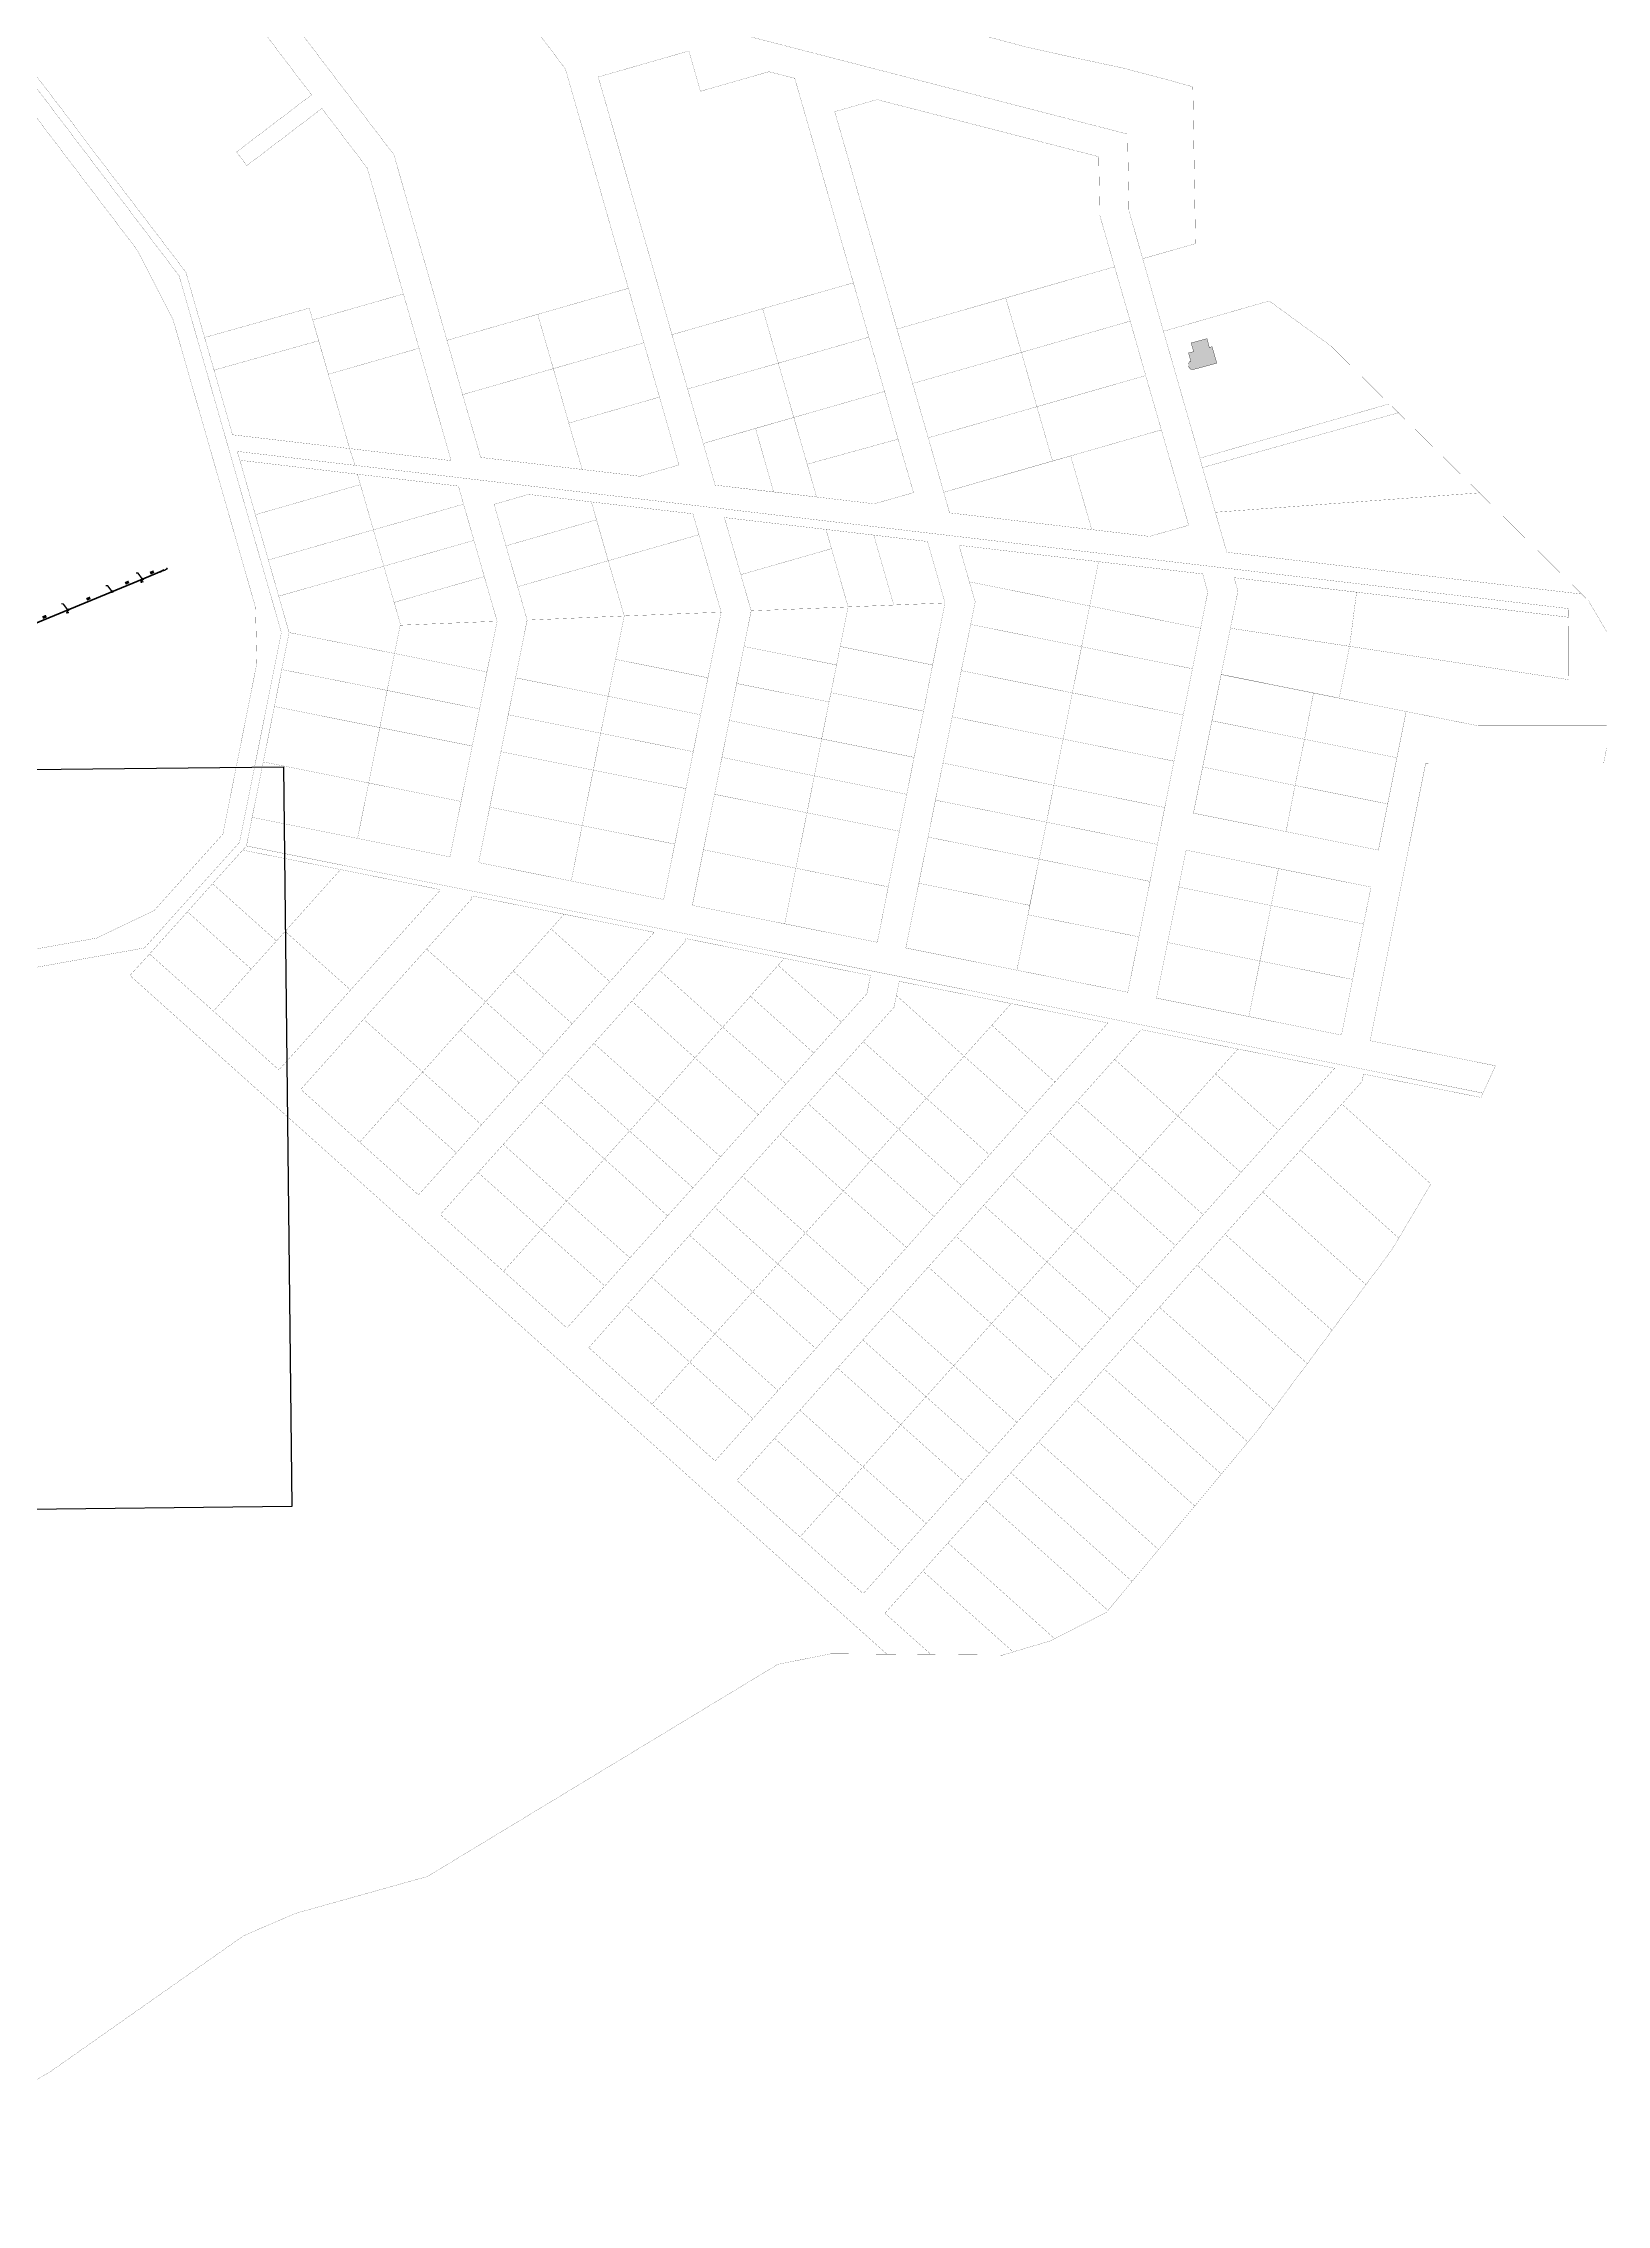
# Model space of a CAD drawing. Header units: millimetres. Extents: x 1265826 to 1360210, y 383897 to 506623.
# Drawn here: x 1302100 to 1302929, y 410161 to 411308 of the extents above; entities that cross this region are included whole.
import ezdxf
from ezdxf.enums import TextEntityAlignment as Align

# ---------------------------------------------------------------- set-up
doc = ezdxf.new("R2010")
doc.units = ezdxf.units.MM
for name, color, linetype in [('04.1_ЛЭП_наземная_опоры', 7, 'Continuous'), ('14', 7, 'Continuous'), ('Электрика', 7, 'Continuous')]:
    doc.layers.add(name, color=color, linetype=linetype)
doc.styles.get("Standard").update_dxf_attribs({"font": 'Arial.ttf'})
doc.styles.add('стиль1', font='Times New Roman.ttf', dxfattribs={"width": 0.9, "height": 1.25})
doc.dimstyles.new('М 1-1000', dxfattribs={"dimtxt": 1.5, "dimasz": 2.5, "dimexe": 1.25, "dimexo": 0.625, "dimtad": 1, "dimdec": 0, "dimtxsty": 'стиль1', "dimcen": 2.5, "dimse1": 1, "dimse2": 1, "dimsd1": 1, "dimsd2": 1, "dimclrt": 5, "dimaunit": 1, "dimadec": 3, "dimazin": 0, "dimtfac": 1, "dimtdec": 0, "dimtmove": 0, "dimatfit": 3, "dimfxl": 1.25, "dimtfill": 2, "dimtfillclr": 7, "dimarcsym": 0})
picture_1 = doc.add_image_def('image4.png', size_in_pixel=(1920, 1080))

# ---------------------------------------------------------------- blocks, each defined once
blk = doc.blocks.new('*D150')
at = {"layer": 'Defpoints', "color": 0, "linetype": 'ByBlock', "transparency": 16777216}
for p in [(1302112.9, 411007.3), (1302112.9, 411007.3), (1302136.3, 411017)]:
    blk.add_point(p, dxfattribs=at)
at = {"layer": 'Электрика', "color": 5, "linetype": 'ByBlock', "lineweight": 20, "transparency": 16777216, "insert": (1302123.8, 411013.2), "char_height": 1.25, "attachment_point": 5, "rotation": 22.4557, "style": 'стиль1', "bg_fill": 1, "box_fill_scale": 1.1, "bg_fill_color": 7, "bg_fill_true_color": 16777215, "bg_fill_transparency": 0}
blk.add_mtext('25', dxfattribs=at)
blk = doc.blocks.new('*D151')
at = {"layer": 'Defpoints', "color": 0, "linetype": 'ByBlock', "transparency": 16777216}
for p in [(1302152.4, 411023.6), (1302136.3, 411017.1), (1302136.3, 411017)]:
    blk.add_point(p, dxfattribs=at)
at = {"layer": 'Электрика', "color": 5, "linetype": 'ByBlock', "lineweight": 20, "transparency": 16777216, "insert": (1302144.3, 411021.7), "char_height": 1.25, "attachment_point": 5, "rotation": 22.3475, "style": 'стиль1', "bg_fill": 1, "box_fill_scale": 1.1, "bg_fill_color": 7, "bg_fill_true_color": 16777215, "bg_fill_transparency": 0}
blk.add_mtext('17', dxfattribs=at)
blk = doc.blocks.new('*D152')
at = {"layer": 'Defpoints', "color": 0, "linetype": 'ByBlock', "transparency": 16777216}
for p in [(1302156.5, 411025.4), (1302157.1, 411023.9), (1302169.2, 411029)]:
    blk.add_point(p, dxfattribs=at)
at = {"layer": 'Электрика', "color": 5, "linetype": 'ByBlock', "lineweight": 20, "transparency": 16777216, "insert": (1302157.5, 411027.1), "char_height": 1.25, "attachment_point": 5, "rotation": 22.6578, "style": 'стиль1', "bg_fill": 1, "box_fill_scale": 1.1, "bg_fill_color": 7, "bg_fill_true_color": 16777215, "bg_fill_transparency": 0}
blk.add_mtext('13', dxfattribs=at)
blk = doc.blocks.new('*D153')
at = {"layer": 'Defpoints', "color": 0, "linetype": 'ByBlock', "transparency": 16777216}
for p in [(1302112.9, 411007.3), (1302089.5, 410997.8), (1302089.6, 410997.7)]:
    blk.add_point(p, dxfattribs=at)
at = {"layer": 'Электрика', "color": 5, "linetype": 'ByBlock', "lineweight": 20, "transparency": 16777216, "insert": (1302100.5, 411003.5), "char_height": 1.25, "attachment_point": 5, "rotation": 22.1108, "style": 'стиль1', "bg_fill": 1, "box_fill_scale": 1.1, "bg_fill_color": 7, "bg_fill_true_color": 16777215, "bg_fill_transparency": 0}
blk.add_mtext('25', dxfattribs=at)
blk = doc.blocks.new('*U140')
at = {"color": 0, "lineweight": 30}
for p, q in [((0, 0), (0.5, -1.2)), ((-0.2, -1.5), (1.2, -0.9)), ((1.1, -1.3), (0.2, -1.7)), ((0.9, -1.7), (0.5, -1.8))]:
    blk.add_line(p, q, dxfattribs=at)
blk = doc.blocks.new('*U141')
at = {"color": 0, "lineweight": 30}
for p, q in [((0, 0), (0.4, -1.2)), ((-0.3, -1.4), (1.1, -1)), ((0.9, -1.4), (0, -1.7)), ((0.8, -1.7), (0.3, -1.9))]:
    blk.add_line(p, q, dxfattribs=at)
blk = doc.blocks.new('*U144')
at = {"true_color": 0xffffff}
h = blk.add_hatch(color=7, dxfattribs=at)
h.dxf.hatch_style = 1
h.paths.add_polyline_path([(0, 0.4), (0.4, 0), (0, -0.4), (-0.4, 0)])
at = {"color": 0}
for points in [[(-0.2, 0.2), (-1.6, 1.2), (-1.4, 0.8), (-1.6, 1.2), (-1.1, 1.2)], [(0.2, -0.2), (1.6, -1.2), (1.4, -0.8), (1.6, -1.2), (1.1, -1.2)]]:
    blk.add_lwpolyline(points, dxfattribs=at)
blk.add_lwpolyline([(0, 0.4), (0.4, 0), (0, -0.4), (-0.4, 0)], close=True, dxfattribs=at)
blk.add_circle((0, 0), 0.025, dxfattribs=at)
blk = doc.blocks.new('*U146')
at = {"color": 0}
for points in [[(-2.3, 3), (-3.4, 3)], [(0, 0), (-2.3, 3)]]:
    blk.add_lwpolyline(points, dxfattribs=at)
blk.add_circle((0, 0), 0.5, dxfattribs=at)
at = {"color": 0, "lineweight": 30, "flags": 104}
blk.add_attdef('SL_NUM', text='', height=1.25, dxfattribs=at).set_placement((-2.5, 3.3), align=Align.BOTTOM_RIGHT)
blk.add_attdef('SL_NAME', text='', height=1.25, dxfattribs=at).set_placement((-2.5, 2.7), align=Align.TOP_RIGHT)

msp = doc.modelspace()

# ---------------------------------------------------------------- hatches: boundary and pattern name
at = {"layer": '14', "linetype": 'Continuous'}
msp.add_hatch(color=12, dxfattribs=at).paths.add_polyline_path([(1302709.5, 411134.7), (1302722.1, 411138.1), (1302719.6, 411146.8), (1302718.1, 411146.5), (1302716.9, 411151.1), (1302708.5, 411148.8), (1302709.8, 411144.2), (1302707.1, 411143.5), (1302708.3, 411139.2), (1302708, 411139.1), (1302707.8, 411138.9), (1302707.6, 411138.7), (1302707.4, 411138.4), (1302707.2, 411138.2), (1302707.1, 411137.9), (1302707, 411137.6), (1302707, 411137.2), (1302707, 411136.9), (1302707, 411136.6), (1302707.1, 411136.3), (1302707.2, 411136), (1302707.4, 411135.8), (1302707.6, 411135.5), (1302707.8, 411135.3), (1302708, 411135.1), (1302708.3, 411134.9), (1302708.6, 411134.8), (1302708.9, 411134.8), (1302709.2, 411134.7)])

# ---------------------------------------------------------------- linework, layer by layer
at = {"layer": '14', "color": 7, "const_width": 0.08, "flags": 128}
for points in [[(1302055.7, 411321.7), (1302149.8, 411197.9), (1302168.7, 411161.1), (1302212.4, 411008.5), (1302213.1, 410978.9), (1302195.1, 410888.3), (1302158.6, 410847.7), (1302128, 410833.1), (1301968.5, 410804.4), (1301892.3, 410818), (1302059.6, 411694.4)], [(1302059.6, 411694.4), (1301892.3, 410818), (1301968.5, 410804.4), (1302128, 410833.1), (1302158.6, 410847.7), (1302195.1, 410888.3), (1302213.1, 410978.9), (1302212.4, 411008.5), (1302168.7, 411161.1), (1302149.8, 411197.9), (1302055.7, 411321.7)], [(1302205.8, 411328.1), (1302224, 411304.2), (1302242.1, 411280.4), (1302202.3, 411250.1), (1302207.8, 411242.9), (1302247.6, 411273.2), (1302259.7, 411257.3), (1302271.7, 411241.5), (1302272.1, 411240), (1302282.5, 411203.7), (1302290.8, 411174.8), (1302299.1, 411146), (1302316.1, 411086.4), (1302262.3, 411092.8), (1302265.1, 411083.9), (1302908.7, 411007.9), (1302908.7, 411003.3), (1302908.8, 410970.2), (1302908.8, 410945.7), (1302928.8, 410945.7), (1302928.8, 410995.7), (1302919.1, 411012.2), (1302915.6, 411015.6), (1302727.4, 411037.8), (1302721.3, 411059), (1302714.5, 411082.7), (1302713.1, 411087.7), (1302693.8, 411155), (1302682.8, 411193.5), (1302675.5, 411219), (1302674.8, 411259.6), (1302118.7, 411403.1)], [(1302118.7, 411403.1), (1302674.8, 411259.6), (1302675.5, 411219), (1302682.8, 411193.5), (1302710.8, 411201.5), (1302709.4, 411284.7), (1302694.5, 411288.8), (1302687.3, 411290.7), (1302671.3, 411294.9), (1302664.1, 411296.4), (1302643.9, 411300.7), (1302621, 411305.8), (1302588.1, 411314.6)], [(1301991.2, 411361), (1301976.7, 411297.1), (1301966.7, 411250.2), (1301960.7, 411219.8), (1301956, 411192.2), (1301951.2, 411164.1), (1301947.3, 411140.4), (1301945.1, 411126.7), (1301944.3, 411121.8), (1301943.9, 411120.2), (1301943.2, 411118), (1301942.5, 411116.5), (1301941.8, 411115.2), (1301940.9, 411113.7), (1301939.9, 411112.5), (1301938.5, 411110.9), (1301881.1, 410810.4), (1301968.4, 410794.8), (1302153.5, 410827.9), (1302203.9, 410883.9), (1302226.1, 410995.2), (1302171.9, 411184.4), (1302065.8, 411324.1)], [(1302065.8, 411324.1), (1302171.9, 411184.4), (1302226.1, 410995.2), (1302203.9, 410883.9), (1302153.5, 410827.9), (1301968.4, 410794.8)], [(1302351.8, 411327), (1302376.7, 411294.2), (1302378.2, 411289), (1302386.4, 411260.3), (1302393.6, 411235.5), (1302401.8, 411206.6), (1302410.1, 411177.8), (1302418.3, 411148.9), (1302426.6, 411120.1), (1302436.9, 411084.1), (1302416.2, 411078.1), (1302385.6, 411081.7), (1302331.8, 411088.1), (1302322.2, 411121.4), (1302313.9, 411150.2), (1302305.7, 411179.1), (1302297.4, 411207.9), (1302286.4, 411246.5), (1302285.8, 411248.6), (1302272.6, 411265.9), (1302254.4, 411289.8), (1302230.2, 411321.6)], [(1301981.8, 410161.3), (1302103.4, 410231.7), (1302206, 410303.9), (1302233.6, 410315.8), (1302303.6, 410335.4), (1302489.3, 410447.9), (1302517.5, 410453.5), (1302547.2, 410453.3), (1302145.8, 410813.3), (1302156.2, 410824.7), (1302176.3, 410847.1), (1302189.6, 410862), (1302205.6, 410879.8), (1302207.6, 410882), (1302210.6, 410897.2), (1302216.5, 410926.6), (1302222.4, 410956), (1302226.3, 410975.6), (1302230.2, 410995.2), (1302224.7, 411014.5), (1302219.2, 411033.7), (1302212.3, 411057.7), (1302204.1, 411086.6), (1302202.7, 411091.3), (1302265.1, 411083.9), (1302262.3, 411092.8), (1302200.2, 411100.1), (1302190.4, 411134.4), (1302185.4, 411151.7), (1302180.4, 411169), (1302175.5, 411186.3), (1302157.3, 411210.2), (1302139.1, 411234), (1302128.2, 411248.3), (1302117.4, 411262.7), (1302105.5, 411278.2), (1302093.7, 411293.7)], [(1302394.1, 411289.9), (1302442.2, 411303.7), (1302448.3, 411282.3), (1302484.6, 411292.7), (1302498.3, 411289.2), (1302504.6, 411267.3), (1302512.9, 411238.4), (1302521.1, 411209.6), (1302529.4, 411180.7), (1302537.6, 411151.9), (1302545.9, 411123.1), (1302553.1, 411097.8), (1302561.3, 411069.4), (1302540.5, 411063.5), (1302509.9, 411067.1), (1302456.1, 411073.4), (1302449.8, 411095.5), (1302441.5, 411124.4), (1302433.2, 411153.2), (1302425, 411182), (1302416.7, 411210.9), (1302408.5, 411239.7), (1302401.3, 411264.9), (1302394.1, 411289.9)], [(1302519.5, 411271.5), (1302541.9, 411277.9), (1302599.2, 411263.2), (1302656.5, 411248.4), (1302659.5, 411247.6), (1302660, 411218.2), (1302660, 411216.7), (1302667.9, 411189.2), (1302676.2, 411160.4), (1302684.4, 411131.5), (1302692.7, 411102.7), (1302707.2, 411052.1), (1302686.4, 411046.2), (1302655.8, 411049.8), (1302580.4, 411058.7), (1302577.3, 411069.6), (1302569.1, 411098.5), (1302560.8, 411127.3), (1302552.5, 411156.2), (1302544.3, 411185), (1302536, 411213.8), (1302527.8, 411242.7), (1302519.5, 411271.5)], [(1302481.3, 411167), (1302489.6, 411138.1), (1302537.6, 411151.9), (1302529.4, 411180.7), (1302481.3, 411167)], [(1302610.2, 411172.7), (1302618.5, 411143.8), (1302676.2, 411160.4), (1302667.9, 411189.2), (1302610.2, 411172.7)], [(1302185.4, 411151.7), (1302190.4, 411134.4), (1302245.9, 411150), (1302242.7, 411161), (1302240.9, 411167.3), (1302185.4, 411151.7)], [(1302242.7, 411161), (1302251, 411132.2), (1302299.1, 411146), (1302290.8, 411174.8), (1302242.7, 411161)], [(1302362, 411164), (1302370.3, 411135.2), (1302418.3, 411148.9), (1302410.1, 411177.8), (1302362, 411164)], [(1302552.5, 411156.2), (1302560.8, 411127.3), (1302618.5, 411143.8), (1302610.2, 411172.7), (1302552.5, 411156.2)], [(1302693.8, 411155), (1302713.1, 411087.7), (1302813.6, 411116.5), (1302782.6, 411147.2), (1302749.9, 411171.1), (1302693.8, 411155)], [(1302313.9, 411150.2), (1302322.2, 411121.4), (1302370.3, 411135.2), (1302362, 411164), (1302313.9, 411150.2)], [(1302433.2, 411153.2), (1302441.5, 411124.4), (1302489.6, 411138.1), (1302481.3, 411167), (1302433.2, 411153.2)], [(1302618.5, 411143.8), (1302626.7, 411115), (1302684.4, 411131.5), (1302676.2, 411160.4), (1302618.5, 411143.8)], [(1302190.4, 411134.4), (1302200.2, 411100.1), (1302262.3, 411092.8), (1302251, 411132.2), (1302245.9, 411150), (1302190.4, 411134.4)], [(1302251, 411132.2), (1302262.3, 411092.8), (1302316.1, 411086.4), (1302299.1, 411146), (1302251, 411132.2)], [(1302370.3, 411135.2), (1302378.5, 411106.3), (1302426.6, 411120.1), (1302418.3, 411148.9), (1302370.3, 411135.2)], [(1302489.6, 411138.1), (1302497.8, 411109.3), (1302545.9, 411123.1), (1302537.6, 411151.9), (1302489.6, 411138.1)], [(1302322.2, 411121.4), (1302331.8, 411088.1), (1302385.6, 411081.7), (1302378.5, 411106.3), (1302370.3, 411135.2), (1302322.2, 411121.4)], [(1302441.5, 411124.4), (1302449.8, 411095.5), (1302497.8, 411109.3), (1302489.6, 411138.1), (1302441.5, 411124.4)], [(1302560.8, 411127.3), (1302569.1, 411098.5), (1302626.7, 411115), (1302618.5, 411143.8), (1302560.8, 411127.3)], [(1302497.8, 411109.3), (1302504.9, 411084.5), (1302553.1, 411097.8), (1302545.9, 411123.1), (1302497.8, 411109.3)], [(1302626.7, 411115), (1302635, 411086.2), (1302644.6, 411088.9), (1302692.7, 411102.7), (1302684.4, 411131.5), (1302626.7, 411115)], [(1302378.5, 411106.3), (1302385.6, 411081.7), (1302416.2, 411078.1), (1302436.9, 411084.1), (1302426.6, 411120.1), (1302378.5, 411106.3)], [(1302569.1, 411098.5), (1302577.3, 411069.6), (1302635, 411086.2), (1302626.7, 411115), (1302569.1, 411098.5)], [(1302713.1, 411087.7), (1302714.5, 411082.7), (1302818.4, 411111.8), (1302813.6, 411116.5), (1302713.1, 411087.7)], [(1302714.5, 411082.7), (1302721.3, 411059), (1302861.4, 411069.3), (1302818.4, 411111.8), (1302714.5, 411082.7)], [(1302449.8, 411095.5), (1302456.1, 411073.4), (1302487.1, 411069.8), (1302477.5, 411103.5), (1302449.8, 411095.5)], [(1302477.5, 411103.5), (1302487.1, 411069.8), (1302509.9, 411067.1), (1302497.8, 411109.3), (1302477.5, 411103.5)], [(1302644.6, 411088.9), (1302655.8, 411049.8), (1302686.4, 411046.2), (1302707.2, 411052.1), (1302692.7, 411102.7), (1302644.6, 411088.9)], [(1302202.7, 411091.3), (1302204.1, 411086.6), (1302266.4, 411079.2), (1302320, 411072.9), (1302322.7, 411063.3), (1302328.2, 411044.1), (1302333.7, 411024.9), (1302340.5, 411001.2), (1302335.1, 410974.3), (1302331.2, 410954.7), (1302327.3, 410935), (1302321.4, 410905.6), (1302315.5, 410876.2), (1302266.5, 410886), (1302210.6, 410897.2), (1302207.6, 410882), (1302863.2, 410750.9), (1302869.9, 410765.4), (1302846.5, 410770.1), (1302824.9, 410774.4), (1302803.4, 410778.7), (1302832.8, 410925.6), (1302863.8, 410925.7), (1302894.8, 410925.7), (1302927.2, 410925.7), (1302928.8, 410934), (1302928.8, 410945.7), (1302908.8, 410945.7), (1302860.9, 410945.7), (1302822.5, 410953.3), (1302817.6, 410928.8), (1302812.7, 410904.3), (1302807.8, 410879.8), (1302709.7, 410899.4), (1302714.6, 410923.9), (1302719.5, 410948.4), (1302724.4, 410973), (1302729.3, 410997.5), (1302733.3, 411017.2), (1302731.3, 411024.3), (1302908.8, 411003.3), (1302908.7, 411007.9), (1302265.1, 411083.9), (1302202.7, 411091.3)], [(1302504.9, 411084.5), (1302509.9, 411067.1), (1302540.5, 411063.5), (1302561.3, 411069.4), (1302553.1, 411097.8), (1302504.9, 411084.5)], [(1302577.3, 411069.6), (1302580.4, 411058.7), (1302655.8, 411049.8), (1302644.6, 411088.9), (1302577.3, 411069.6)], [(1302204.1, 411086.6), (1302212.3, 411057.7), (1302268, 411073.7), (1302266.4, 411079.2), (1302204.1, 411086.6)], [(1302266.4, 411079.2), (1302268, 411073.7), (1302274.9, 411049.7), (1302322.7, 411063.3), (1302320, 411072.9), (1302266.4, 411079.2)], [(1302212.3, 411057.7), (1302219.2, 411033.7), (1302274.9, 411049.7), (1302268, 411073.7), (1302212.3, 411057.7)], [(1302338.9, 411063.2), (1302357.2, 411068.5), (1302390.5, 411064.5), (1302444.3, 411058.2), (1302447.5, 411047.1), (1302459.3, 411006), (1302452.3, 410971.2), (1302448.4, 410951.6), (1302444.5, 410932), (1302440.6, 410912.4), (1302434.7, 410883), (1302428.8, 410853.6), (1302379.8, 410863.4), (1302330.7, 410873.2), (1302336.6, 410902.6), (1302342.5, 410932), (1302346.4, 410951.6), (1302350.3, 410971.2), (1302356.4, 411001.8), (1302351.4, 411019.5), (1302345.2, 411041.2), (1302338.9, 411063.2)], [(1302338.9, 411063.2), (1302345.2, 411041.2), (1302393.2, 411055), (1302390.5, 411064.5), (1302357.2, 411068.5), (1302338.9, 411063.2)], [(1302390.5, 411064.5), (1302393.2, 411055), (1302399.4, 411033.3), (1302447.5, 411047.1), (1302444.3, 411058.2), (1302390.5, 411064.5)], [(1302721.3, 411059), (1302727.4, 411037.8), (1302915.6, 411015.6), (1302861.4, 411069.3), (1302721.3, 411059)], [(1302274.9, 411049.7), (1302280.4, 411030.4), (1302328.2, 411044.1), (1302322.7, 411063.3), (1302274.9, 411049.7)], [(1302345.2, 411041.2), (1302351.4, 411019.5), (1302399.4, 411033.3), (1302393.2, 411055), (1302345.2, 411041.2)], [(1302461, 411056.2), (1302514.9, 411049.9), (1302568.7, 411043.5), (1302578, 411010.9), (1302571.4, 410978), (1302566.6, 410953.5), (1302561.6, 410929), (1302557.7, 410909.4), (1302553.8, 410889.8), (1302547.9, 410860.3), (1302542.1, 410830.9), (1302493, 410840.7), (1302444, 410850.5), (1302449.9, 410880), (1302455.8, 410909.4), (1302459.7, 410929), (1302463.6, 410948.6), (1302467.5, 410968.2), (1302471.4, 410987.8), (1302475.2, 411006.7), (1302469.7, 411025.9), (1302461, 411056.2)], [(1302461, 411056.2), (1302469.7, 411025.9), (1302517.8, 411039.7), (1302514.9, 411049.9), (1302461, 411056.2)], [(1302219.2, 411033.7), (1302224.7, 411014.5), (1302280.4, 411030.4), (1302274.9, 411049.7), (1302219.2, 411033.7)], [(1302280.4, 411030.4), (1302285.9, 411011.2), (1302333.7, 411024.9), (1302328.2, 411044.1), (1302280.4, 411030.4)], [(1302399.4, 411033.3), (1302407.9, 411004), (1302459.3, 411006), (1302447.5, 411047.1), (1302399.4, 411033.3)], [(1302514.9, 411049.9), (1302517.8, 411039.7), (1302526.6, 411008.8), (1302550.8, 411009.8), (1302540.2, 411046.9), (1302514.9, 411049.9)], [(1302540.2, 411046.9), (1302550.8, 411009.8), (1302578, 411010.9), (1302568.7, 411043.5), (1302540.2, 411046.9)], [(1302585.4, 411041.5), (1302659.4, 411032.8), (1302714.6, 411026.3), (1302717.3, 411016.6), (1302713.5, 410997.5), (1302709.2, 410976), (1302704.3, 410951.5), (1302699.4, 410927), (1302694.5, 410902.4), (1302690.6, 410882.8), (1302686.7, 410863.2), (1302680.8, 410833.8), (1302674.9, 410804.4), (1302616.1, 410816.1), (1302557.2, 410827.9), (1302563.1, 410857.3), (1302569, 410886.7), (1302572.9, 410906.3), (1302576.9, 410926), (1302581.8, 410950.5), (1302586.6, 410975), (1302591.6, 410999.5), (1302594, 411011.5), (1302590.9, 411022.1), (1302585.4, 411041.5)], [(1302585.4, 411041.5), (1302590.9, 411022.1), (1302654.7, 411009.3), (1302659.4, 411032.8), (1302585.4, 411041.5)], [(1302224.7, 411014.5), (1302230.2, 410995.2), (1302286.1, 410984.1), (1302289.1, 410999.1), (1302289.2, 410999.7), (1302285.9, 411011.2), (1302280.4, 411030.4), (1302224.7, 411014.5)], [(1302351.4, 411019.5), (1302356.4, 411001.8), (1302407.9, 411004), (1302399.4, 411033.3), (1302351.4, 411019.5)], [(1302469.7, 411025.9), (1302475.2, 411006.7), (1302526.6, 411008.8), (1302517.8, 411039.7), (1302469.7, 411025.9)], [(1302659.4, 411032.8), (1302654.7, 411009.3), (1302713.5, 410997.5), (1302717.3, 411016.6), (1302714.6, 411026.3), (1302659.4, 411032.8)], [(1302285.9, 411011.2), (1302289.2, 410999.7), (1302289.1, 410999.1), (1302340.5, 411001.2), (1302333.7, 411024.9), (1302285.9, 411011.2)], [(1302590.9, 411022.1), (1302594, 411011.5), (1302591.6, 410999.5), (1302650.4, 410987.7), (1302654.7, 411009.3), (1302590.9, 411022.1)], [(1302731.3, 411024.3), (1302733.3, 411017.2), (1302729.3, 410997.5), (1302792.5, 410987.9), (1302796.2, 411016.6), (1302731.3, 411024.3)], [(1302731.3, 411024.3), (1302733.3, 411017.2), (1302729.3, 410997.5), (1302908.8, 410970.2), (1302908.7, 411003.3), (1302731.3, 411024.3)], [(1302475.2, 411006.7), (1302471.4, 410987.8), (1302520.5, 410978), (1302522.4, 410987.8), (1302526.6, 411008.8), (1302475.2, 411006.7)], [(1302526.6, 411008.8), (1302522.4, 410987.8), (1302571.4, 410978), (1302578, 411010.9), (1302526.6, 411008.8)], [(1302654.7, 411009.3), (1302650.4, 410987.7), (1302709.2, 410976), (1302713.5, 410997.5), (1302654.7, 411009.3)], [(1302289.1, 410999.1), (1302286.1, 410984.1), (1302335.1, 410974.3), (1302340.5, 411001.2), (1302289.1, 410999.1)], [(1302356.4, 411001.8), (1302350.3, 410971.2), (1302399.4, 410961.4), (1302403.3, 410981), (1302407.9, 411004), (1302356.4, 411001.8)], [(1302407.9, 411004), (1302403.3, 410981), (1302452.3, 410971.2), (1302459.3, 411006), (1302407.9, 411004)], [(1302591.6, 410999.5), (1302586.6, 410975), (1302645.5, 410963.2), (1302650.4, 410987.7), (1302591.6, 410999.5)], [(1302729.3, 410997.5), (1302724.4, 410973), (1302773.4, 410963.1), (1302787, 410960.4), (1302792.5, 410987.9), (1302729.3, 410997.5)], [(1302729.3, 410997.5), (1302724.4, 410973), (1302822.5, 410953.3), (1302860.9, 410945.7), (1302908.8, 410945.7), (1302908.8, 410970.2), (1302729.3, 410997.5)], [(1302230.2, 410995.2), (1302226.3, 410975.6), (1302282.2, 410964.5), (1302286.1, 410984.1), (1302230.2, 410995.2)], [(1302286.1, 410984.1), (1302282.2, 410964.5), (1302331.2, 410954.7), (1302335.1, 410974.3), (1302286.1, 410984.1)], [(1302471.4, 410987.8), (1302467.5, 410968.2), (1302516.5, 410958.4), (1302517.5, 410963.3), (1302520.5, 410978), (1302471.4, 410987.8)], [(1302522.4, 410987.8), (1302520.5, 410978), (1302517.5, 410963.3), (1302566.6, 410953.5), (1302571.4, 410978), (1302522.4, 410987.8)], [(1302650.4, 410987.7), (1302645.5, 410963.2), (1302704.3, 410951.5), (1302709.2, 410976), (1302650.4, 410987.7)], [(1302226.3, 410975.6), (1302222.4, 410956), (1302278.3, 410944.8), (1302282.2, 410964.5), (1302226.3, 410975.6)], [(1302403.3, 410981), (1302399.4, 410961.4), (1302448.4, 410951.6), (1302452.3, 410971.2), (1302403.3, 410981)], [(1302586.6, 410975), (1302581.8, 410950.5), (1302640.6, 410938.7), (1302645.5, 410963.2), (1302586.6, 410975)], [(1302724.4, 410972.9), (1302719.5, 410948.4), (1302768.6, 410938.6), (1302773.4, 410963.1), (1302724.4, 410972.9)], [(1302724.4, 410973), (1302719.5, 410948.4), (1302817.6, 410928.8), (1302822.5, 410953.3), (1302724.4, 410973)], [(1302282.2, 410964.5), (1302278.3, 410944.8), (1302327.3, 410935), (1302331.2, 410954.7), (1302282.2, 410964.5)], [(1302350.3, 410971.2), (1302346.4, 410951.6), (1302395.4, 410941.8), (1302399.4, 410961.4), (1302350.3, 410971.2)], [(1302399.4, 410961.4), (1302395.4, 410941.8), (1302444.5, 410932), (1302448.4, 410951.6), (1302399.4, 410961.4)], [(1302467.5, 410968.2), (1302463.6, 410948.6), (1302512.6, 410938.8), (1302516.5, 410958.4), (1302467.5, 410968.2)], [(1302517.5, 410963.3), (1302516.5, 410958.4), (1302512.6, 410938.8), (1302561.6, 410929), (1302566.6, 410953.5), (1302517.5, 410963.3)], [(1302645.5, 410963.2), (1302640.6, 410938.7), (1302699.4, 410927), (1302704.3, 410951.5), (1302645.5, 410963.2)], [(1302773.4, 410963.1), (1302768.6, 410938.6), (1302817.6, 410928.8), (1302822.5, 410953.3), (1302787, 410960.4), (1302773.4, 410963.1)], [(1302222.4, 410956), (1302216.5, 410926.6), (1302272.4, 410915.4), (1302278.3, 410944.8), (1302222.4, 410956)], [(1302346.4, 410951.6), (1302342.5, 410932), (1302391.5, 410922.2), (1302395.4, 410941.8), (1302346.4, 410951.6)], [(1302581.8, 410950.5), (1302576.9, 410926), (1302635.7, 410914.2), (1302640.6, 410938.7), (1302581.8, 410950.5)], [(1302278.3, 410944.8), (1302272.4, 410915.4), (1302321.4, 410905.6), (1302327.3, 410935), (1302278.3, 410944.8)], [(1302395.4, 410941.8), (1302391.5, 410922.2), (1302440.6, 410912.4), (1302444.5, 410932), (1302395.4, 410941.8)], [(1302463.6, 410948.6), (1302459.7, 410929), (1302508.7, 410919.2), (1302512.6, 410938.8), (1302463.6, 410948.6)], [(1302512.6, 410938.8), (1302508.7, 410919.2), (1302557.7, 410909.4), (1302561.6, 410929), (1302512.6, 410938.8)], [(1302640.6, 410938.7), (1302635.7, 410914.2), (1302694.5, 410902.4), (1302699.4, 410927), (1302640.6, 410938.7)], [(1302719.5, 410948.4), (1302714.6, 410923.9), (1302763.6, 410914.1), (1302768.6, 410938.6), (1302719.5, 410948.4)], [(1302719.5, 410948.4), (1302714.6, 410923.9), (1302812.7, 410904.3), (1302817.6, 410928.8), (1302719.5, 410948.4)], [(1302768.6, 410938.6), (1302763.6, 410914.1), (1302812.7, 410904.3), (1302817.6, 410928.8), (1302768.6, 410938.6)], [(1302216.5, 410926.6), (1302210.6, 410897.2), (1302266.5, 410886), (1302272.4, 410915.4), (1302216.5, 410926.6)], [(1302342.5, 410932), (1302336.6, 410902.6), (1302385.6, 410892.8), (1302391.5, 410922.2), (1302342.5, 410932)], [(1302459.7, 410929), (1302455.8, 410909.4), (1302504.8, 410899.6), (1302508.7, 410919.2), (1302459.7, 410929)], [(1302272.4, 410915.4), (1302266.5, 410886), (1302315.5, 410876.2), (1302321.4, 410905.6), (1302272.4, 410915.4)], [(1302391.5, 410922.2), (1302385.6, 410892.8), (1302434.7, 410883), (1302440.6, 410912.4), (1302391.5, 410922.2)], [(1302508.7, 410919.2), (1302504.8, 410899.6), (1302553.8, 410889.8), (1302557.7, 410909.4), (1302508.7, 410919.2)], [(1302576.9, 410926), (1302572.9, 410906.3), (1302631.8, 410894.6), (1302635.7, 410914.2), (1302576.9, 410926)], [(1302714.6, 410923.9), (1302709.7, 410899.4), (1302758.8, 410889.6), (1302763.6, 410914.1), (1302714.6, 410923.9)], [(1302714.6, 410923.9), (1302709.7, 410899.4), (1302807.8, 410879.8), (1302812.7, 410904.3), (1302714.6, 410923.9)], [(1302455.8, 410909.4), (1302449.9, 410880), (1302498.9, 410870.2), (1302504.8, 410899.6), (1302455.8, 410909.4)], [(1302572.9, 410906.3), (1302569, 410886.7), (1302627.9, 410875), (1302631.8, 410894.6), (1302572.9, 410906.3)], [(1302635.7, 410914.2), (1302631.8, 410894.6), (1302690.6, 410882.8), (1302694.5, 410902.4), (1302635.7, 410914.2)], [(1302763.6, 410914.1), (1302758.8, 410889.6), (1302807.8, 410879.8), (1302812.7, 410904.3), (1302763.6, 410914.1)], [(1302336.6, 410902.6), (1302330.7, 410873.2), (1302379.8, 410863.4), (1302385.6, 410892.8), (1302336.6, 410902.6)], [(1302385.6, 410892.8), (1302379.8, 410863.4), (1302428.8, 410853.6), (1302434.7, 410883), (1302385.6, 410892.8)], [(1302504.8, 410899.6), (1302498.9, 410870.2), (1302547.9, 410860.3), (1302553.8, 410889.8), (1302504.8, 410899.6)], [(1302631.8, 410894.6), (1302627.9, 410875), (1302686.7, 410863.2), (1302690.6, 410882.8), (1302631.8, 410894.6)], [(1302145.8, 410813.3), (1302547.2, 410453.3), (1302570.6, 410453.1), (1302546.1, 410475), (1302566.2, 410497.4), (1302579.5, 410512.3), (1302599.6, 410534.6), (1302612.9, 410549.5), (1302627.6, 410565.9), (1302647.6, 410588.2), (1302662.3, 410604.6), (1302677, 410621), (1302691.7, 410637.3), (1302711.7, 410659.7), (1302726.4, 410676.1), (1302746.4, 410698.4), (1302766.5, 410720.7), (1302788.4, 410745.1), (1302799.1, 410757.1), (1302799.9, 410761), (1302862.2, 410748.6), (1302863.2, 410750.9), (1302207.6, 410882), (1302205.6, 410879.8), (1302257.5, 410869.5), (1302310.6, 410858.8), (1302262.8, 410805.6), (1302224.8, 410763.2), (1302190.1, 410794.4), (1302156.2, 410824.7), (1302145.8, 410813.3)], [(1302569, 410886.7), (1302564.1, 410862.2), (1302622.9, 410850.5), (1302627.9, 410875), (1302569, 410886.7)], [(1302189.6, 410862), (1302223.5, 410831.6), (1302228.1, 410836.7), (1302257.5, 410869.5), (1302205.6, 410879.8), (1302189.6, 410862)], [(1302228.1, 410836.7), (1302262.8, 410805.6), (1302310.6, 410858.8), (1302257.5, 410869.5), (1302228.1, 410836.7)], [(1302449.9, 410880), (1302444, 410850.5), (1302493, 410840.7), (1302498.9, 410870.2), (1302449.9, 410880)], [(1302498.9, 410870.2), (1302493, 410840.7), (1302542.1, 410830.9), (1302547.9, 410860.3), (1302498.9, 410870.2)], [(1302627.9, 410875), (1302622, 410845.5), (1302680.8, 410833.8), (1302686.7, 410863.2), (1302627.9, 410875)], [(1302705.8, 410879.8), (1302803.9, 410860.2), (1302799.9, 410840.6), (1302794.1, 410811.2), (1302788.2, 410781.7), (1302739.1, 410791.5), (1302690.1, 410801.3), (1302696, 410830.8), (1302701.9, 410860.2), (1302705.8, 410879.8)], [(1302705.8, 410879.8), (1302701.9, 410860.2), (1302750.9, 410850.4), (1302754.8, 410870), (1302705.8, 410879.8)], [(1302705.8, 410879.8), (1302701.9, 410860.2), (1302750.9, 410850.4), (1302799.9, 410840.6), (1302803.9, 410860.2), (1302705.8, 410879.8)], [(1302754.8, 410870), (1302750.9, 410850.4), (1302799.9, 410840.6), (1302803.9, 410860.2), (1302754.8, 410870)], [(1302176.3, 410847.1), (1302210.1, 410816.7), (1302223.5, 410831.6), (1302189.6, 410862), (1302176.3, 410847.1)], [(1302564.1, 410862.2), (1302563.1, 410857.3), (1302557.2, 410827.9), (1302616.1, 410816.1), (1302622, 410845.5), (1302622.9, 410850.5), (1302564.1, 410862.2)], [(1302701.9, 410860.2), (1302696, 410830.8), (1302745, 410821), (1302750.9, 410850.4), (1302701.9, 410860.2)], [(1302156.2, 410824.7), (1302190.1, 410794.4), (1302210.1, 410816.7), (1302176.3, 410847.1), (1302156.2, 410824.7)], [(1302236.4, 410752.9), (1302269.7, 410790.1), (1302303.1, 410827.3), (1302326.9, 410853.8), (1302327.2, 410855.5), (1302376, 410845.8), (1302423.8, 410836.2), (1302400.3, 410810), (1302380.3, 410787.7), (1302365.6, 410771.3), (1302352.2, 410756.4), (1302332.2, 410734.1), (1302318.9, 410719.2), (1302298.8, 410696.9), (1302267.6, 410724.9), (1302236.4, 410752.9)], [(1302303.1, 410827.3), (1302334.4, 410799.3), (1302349, 410815.7), (1302369.1, 410838), (1302376, 410845.8), (1302327.2, 410855.5), (1302326.9, 410853.8), (1302303.1, 410827.3)], [(1302750.9, 410850.4), (1302745, 410821), (1302794.1, 410811.2), (1302799.9, 410840.6), (1302750.9, 410850.4)], [(1302190.1, 410794.4), (1302224.8, 410763.2), (1302262.8, 410805.6), (1302228.1, 410836.7), (1302223.5, 410831.6), (1302210.1, 410816.7), (1302190.1, 410794.4)], [(1302349, 410815.7), (1302380.3, 410787.7), (1302400.3, 410810), (1302369.1, 410838), (1302349, 410815.7)], [(1302369.1, 410838), (1302400.3, 410810), (1302423.8, 410836.2), (1302376, 410845.8), (1302369.1, 410838)], [(1302622, 410845.5), (1302616.1, 410816.1), (1302674.9, 410804.4), (1302680.8, 410833.8), (1302622, 410845.5)], [(1302269.7, 410790.1), (1302301, 410762.1), (1302321, 410784.5), (1302334.4, 410799.3), (1302303.1, 410827.3), (1302269.7, 410790.1)], [(1302310.4, 410686.5), (1302330.4, 410708.8), (1302343.8, 410723.7), (1302363.8, 410746.1), (1302377.1, 410761), (1302391.8, 410777.3), (1302411.9, 410799.7), (1302426.6, 410816), (1302440.1, 410831.2), (1302440.5, 410832.9), (1302492.8, 410822.4), (1302538.5, 410813.3), (1302536.6, 410803.7), (1302523.1, 410788.6), (1302508.4, 410772.2), (1302493.7, 410755.8), (1302479, 410739.5), (1302459, 410717.1), (1302444.3, 410700.7), (1302430.9, 410685.8), (1302410.9, 410663.5), (1302397.6, 410648.6), (1302377.5, 410626.3), (1302343.9, 410656.4), (1302310.4, 410686.5)], [(1302426.6, 410816), (1302460.1, 410785.9), (1302474.8, 410802.3), (1302489.5, 410818.7), (1302492.8, 410822.4), (1302440.5, 410832.9), (1302440.1, 410831.2), (1302426.6, 410816)], [(1302696, 410830.8), (1302690.1, 410801.3), (1302739.1, 410791.5), (1302745, 410821), (1302696, 410830.8)], [(1302334.4, 410799.3), (1302365.6, 410771.3), (1302380.3, 410787.7), (1302349, 410815.7), (1302334.4, 410799.3)], [(1302411.9, 410799.7), (1302445.4, 410769.6), (1302460.1, 410785.9), (1302426.6, 410816), (1302411.9, 410799.7)], [(1302474.8, 410802.3), (1302508.4, 410772.2), (1302523.1, 410788.6), (1302489.5, 410818.7), (1302474.8, 410802.3)], [(1302489.5, 410818.7), (1302523.1, 410788.6), (1302536.6, 410803.7), (1302538.5, 410813.3), (1302492.8, 410822.4), (1302489.5, 410818.7)], [(1302745, 410821), (1302739.1, 410791.5), (1302788.2, 410781.7), (1302794.1, 410811.2), (1302745, 410821)], [(1302389.1, 410615.9), (1302409.1, 410638.3), (1302422.4, 410653.2), (1302442.5, 410675.5), (1302455.8, 410690.4), (1302470.5, 410706.8), (1302490.6, 410729.1), (1302505.2, 410745.5), (1302519.9, 410761.8), (1302534.6, 410778.2), (1302551, 410796.5), (1302552.2, 410802.7), (1302553.7, 410810.2), (1302613.1, 410798.4), (1302664.4, 410788.1), (1302636.3, 410756.8), (1302621.6, 410740.5), (1302601.6, 410718.1), (1302586.9, 410701.8), (1302572.2, 410685.4), (1302557.6, 410669), (1302537.5, 410646.7), (1302522.8, 410630.3), (1302509.5, 410615.4), (1302489.4, 410593.1), (1302476.1, 410578.2), (1302456.1, 410555.8), (1302422.6, 410585.9), (1302389.1, 410615.9)], [(1302460.1, 410785.9), (1302493.7, 410755.8), (1302508.4, 410772.2), (1302474.8, 410802.3), (1302460.1, 410785.9)], [(1302534.6, 410778.2), (1302568.1, 410748.2), (1302588.1, 410770.5), (1302552.2, 410802.7), (1302551, 410796.5), (1302534.6, 410778.2)], [(1302552.2, 410802.7), (1302588.1, 410770.5), (1302602.8, 410786.9), (1302613.1, 410798.4), (1302553.7, 410810.2), (1302552.2, 410802.7)], [(1302236.4, 410752.9), (1302267.6, 410724.9), (1302287.6, 410747.2), (1302301, 410762.1), (1302269.7, 410790.1), (1302236.4, 410752.9)], [(1302321, 410784.5), (1302352.2, 410756.4), (1302365.6, 410771.3), (1302334.4, 410799.3), (1302321, 410784.5)], [(1302391.8, 410777.3), (1302425.4, 410747.2), (1302445.4, 410769.6), (1302411.9, 410799.7), (1302391.8, 410777.3)], [(1302602.8, 410786.9), (1302636.3, 410756.8), (1302664.4, 410788.1), (1302613.1, 410798.4), (1302602.8, 410786.9)], [(1302301, 410762.1), (1302332.2, 410734.1), (1302352.2, 410756.4), (1302321, 410784.5), (1302301, 410762.1)], [(1302445.4, 410769.6), (1302479, 410739.5), (1302493.7, 410755.8), (1302460.1, 410785.9), (1302445.4, 410769.6)], [(1302467.6, 410545.5), (1302487.6, 410567.8), (1302501, 410582.7), (1302521, 410605.1), (1302534.4, 410620), (1302549.1, 410636.3), (1302569.1, 410658.7), (1302583.8, 410675), (1302598.5, 410691.4), (1302613.2, 410707.8), (1302633.2, 410730.1), (1302647.9, 410746.5), (1302667.9, 410768.8), (1302682, 410784.6), (1302733.3, 410774.3), (1302784.6, 410764.1), (1302754.9, 410731.1), (1302734.9, 410708.8), (1302714.9, 410686.4), (1302700.2, 410670), (1302680.2, 410647.7), (1302665.5, 410631.3), (1302650.8, 410615), (1302636.1, 410598.6), (1302616.1, 410576.2), (1302601.4, 410559.9), (1302588, 410545), (1302568, 410522.6), (1302554.6, 410507.7), (1302534.6, 410485.4), (1302501.1, 410515.5), (1302467.6, 410545.5)], [(1302519.9, 410761.8), (1302553.4, 410731.8), (1302568.1, 410748.2), (1302534.6, 410778.2), (1302519.9, 410761.8)], [(1302588.1, 410770.5), (1302621.6, 410740.5), (1302636.3, 410756.8), (1302602.8, 410786.9), (1302588.1, 410770.5)], [(1302667.9, 410768.8), (1302701.4, 410738.8), (1302721.4, 410761.1), (1302733.3, 410774.3), (1302682, 410784.6), (1302667.9, 410768.8)], [(1302377.1, 410761), (1302410.7, 410730.8), (1302425.4, 410747.2), (1302391.8, 410777.3), (1302377.1, 410761)], [(1302425.4, 410747.2), (1302459, 410717.1), (1302479, 410739.5), (1302445.4, 410769.6), (1302425.4, 410747.2)], [(1302568.1, 410748.2), (1302601.6, 410718.1), (1302621.6, 410740.5), (1302588.1, 410770.5), (1302568.1, 410748.2)], [(1302647.9, 410746.5), (1302681.4, 410716.5), (1302701.4, 410738.8), (1302667.9, 410768.8), (1302647.9, 410746.5)], [(1302721.4, 410761.1), (1302754.9, 410731.1), (1302784.6, 410764.1), (1302733.3, 410774.3), (1302721.4, 410761.1)], [(1302287.6, 410747.2), (1302318.9, 410719.2), (1302332.2, 410734.1), (1302301, 410762.1), (1302287.6, 410747.2)], [(1302363.8, 410746.1), (1302397.4, 410716), (1302410.7, 410730.8), (1302377.1, 410761), (1302363.8, 410746.1)], [(1302505.2, 410745.5), (1302538.7, 410715.4), (1302553.4, 410731.8), (1302519.9, 410761.8), (1302505.2, 410745.5)], [(1302701.4, 410738.8), (1302734.9, 410708.8), (1302754.9, 410731.1), (1302721.4, 410761.1), (1302701.4, 410738.8)], [(1302267.6, 410724.9), (1302298.8, 410696.9), (1302318.9, 410719.2), (1302287.6, 410747.2), (1302267.6, 410724.9)], [(1302343.8, 410723.7), (1302377.3, 410693.6), (1302397.4, 410716), (1302363.8, 410746.1), (1302343.8, 410723.7)], [(1302410.7, 410730.8), (1302444.3, 410700.7), (1302459, 410717.1), (1302425.4, 410747.2), (1302410.7, 410730.8)], [(1302490.6, 410729.1), (1302524.1, 410699), (1302538.7, 410715.4), (1302505.2, 410745.5), (1302490.6, 410729.1)], [(1302553.4, 410731.8), (1302586.9, 410701.8), (1302601.6, 410718.1), (1302568.1, 410748.2), (1302553.4, 410731.8)], [(1302633.2, 410730.1), (1302666.7, 410700.1), (1302681.4, 410716.5), (1302647.9, 410746.5), (1302633.2, 410730.1)], [(1302766.5, 410720.7), (1302818.6, 410674), (1302835.6, 410702.7), (1302788.4, 410745.1), (1302766.5, 410720.7)], [(1302538.7, 410715.4), (1302572.2, 410685.4), (1302586.9, 410701.8), (1302553.4, 410731.8), (1302538.7, 410715.4)], [(1302681.4, 410716.5), (1302714.9, 410686.4), (1302734.9, 410708.8), (1302701.4, 410738.8), (1302681.4, 410716.5)], [(1302330.4, 410708.8), (1302364, 410678.7), (1302377.3, 410693.6), (1302343.8, 410723.7), (1302330.4, 410708.8)], [(1302397.4, 410716), (1302430.9, 410685.8), (1302444.3, 410700.7), (1302410.7, 410730.8), (1302397.4, 410716)], [(1302470.5, 410706.8), (1302504, 410676.7), (1302524.1, 410699), (1302490.6, 410729.1), (1302470.5, 410706.8)], [(1302613.2, 410707.8), (1302646.7, 410677.8), (1302666.7, 410700.1), (1302633.2, 410730.1), (1302613.2, 410707.8)], [(1302746.4, 410698.4), (1302801.2, 410649.3), (1302814.6, 410667.4), (1302818.6, 410674), (1302766.5, 410720.7), (1302746.4, 410698.4)], [(1302310.4, 410686.5), (1302343.9, 410656.4), (1302364, 410678.7), (1302330.4, 410708.8), (1302310.4, 410686.5)], [(1302377.3, 410693.6), (1302410.9, 410663.5), (1302430.9, 410685.8), (1302397.4, 410716), (1302377.3, 410693.6)], [(1302524.1, 410699), (1302557.6, 410669), (1302572.2, 410685.4), (1302538.7, 410715.4), (1302524.1, 410699)], [(1302666.7, 410700.1), (1302700.2, 410670), (1302714.9, 410686.4), (1302681.4, 410716.5), (1302666.7, 410700.1)], [(1302455.8, 410690.4), (1302489.3, 410660.3), (1302504, 410676.7), (1302470.5, 410706.8), (1302455.8, 410690.4)], [(1302504, 410676.7), (1302537.5, 410646.7), (1302557.6, 410669), (1302524.1, 410699), (1302504, 410676.7)], [(1302598.5, 410691.4), (1302632, 410661.4), (1302646.7, 410677.8), (1302613.2, 410707.8), (1302598.5, 410691.4)], [(1302646.7, 410677.8), (1302680.2, 410647.7), (1302700.2, 410670), (1302666.7, 410700.1), (1302646.7, 410677.8)], [(1302726.4, 410676.1), (1302783.2, 410625.1), (1302801.2, 410649.3), (1302746.4, 410698.4), (1302726.4, 410676.1)], [(1302364, 410678.7), (1302397.6, 410648.6), (1302410.9, 410663.5), (1302377.3, 410693.6), (1302364, 410678.7)], [(1302442.5, 410675.5), (1302476, 410645.5), (1302489.3, 410660.3), (1302455.8, 410690.4), (1302442.5, 410675.5)], [(1302583.8, 410675), (1302617.3, 410645), (1302632, 410661.4), (1302598.5, 410691.4), (1302583.8, 410675)], [(1302343.9, 410656.4), (1302377.5, 410626.3), (1302397.6, 410648.6), (1302364, 410678.7), (1302343.9, 410656.4)], [(1302422.4, 410653.2), (1302455.9, 410623.1), (1302476, 410645.5), (1302442.5, 410675.5), (1302422.4, 410653.2)], [(1302489.3, 410660.3), (1302522.8, 410630.3), (1302537.5, 410646.7), (1302504, 410676.7), (1302489.3, 410660.3)], [(1302569.1, 410658.7), (1302602.6, 410628.6), (1302617.3, 410645), (1302583.8, 410675), (1302569.1, 410658.7)], [(1302632, 410661.4), (1302665.5, 410631.3), (1302680.2, 410647.7), (1302646.7, 410677.8), (1302632, 410661.4)], [(1302711.7, 410659.7), (1302770.1, 410607.4), (1302783.2, 410625.1), (1302726.4, 410676.1), (1302711.7, 410659.7)], [(1302409.1, 410638.3), (1302442.6, 410608.2), (1302455.9, 410623.1), (1302422.4, 410653.2), (1302409.1, 410638.3)], [(1302476, 410645.5), (1302509.5, 410615.4), (1302522.8, 410630.3), (1302489.3, 410660.3), (1302476, 410645.5)], [(1302549.1, 410636.3), (1302582.6, 410606.3), (1302602.6, 410628.6), (1302569.1, 410658.7), (1302549.1, 410636.3)], [(1302617.3, 410645), (1302650.8, 410615), (1302665.5, 410631.3), (1302632, 410661.4), (1302617.3, 410645)], [(1302691.7, 410637.3), (1302752.1, 410583.2), (1302770.1, 410607.4), (1302711.7, 410659.7), (1302691.7, 410637.3)], [(1302455.9, 410623.1), (1302489.4, 410593.1), (1302509.5, 410615.4), (1302476, 410645.5), (1302455.9, 410623.1)], [(1302602.6, 410628.6), (1302636.1, 410598.6), (1302650.8, 410615), (1302617.3, 410645), (1302602.6, 410628.6)], [(1302389.1, 410615.9), (1302422.6, 410585.9), (1302442.6, 410608.2), (1302409.1, 410638.3), (1302389.1, 410615.9)], [(1302534.4, 410620), (1302567.9, 410589.9), (1302582.6, 410606.3), (1302549.1, 410636.3), (1302534.4, 410620)], [(1302582.6, 410606.3), (1302616.1, 410576.2), (1302636.1, 410598.6), (1302602.6, 410628.6), (1302582.6, 410606.3)], [(1302677, 410621), (1302738.6, 410565.8), (1302744, 410572.3), (1302752.1, 410583.2), (1302691.7, 410637.3), (1302677, 410621)], [(1302442.6, 410608.2), (1302476.1, 410578.2), (1302489.4, 410593.1), (1302455.9, 410623.1), (1302442.6, 410608.2)], [(1302521, 410605.1), (1302554.5, 410575), (1302567.9, 410589.9), (1302534.4, 410620), (1302521, 410605.1)], [(1302662.3, 410604.6), (1302724.5, 410548.8), (1302738.6, 410565.8), (1302677, 410621), (1302662.3, 410604.6)], [(1302422.6, 410585.9), (1302456.1, 410555.8), (1302476.1, 410578.2), (1302442.6, 410608.2), (1302422.6, 410585.9)], [(1302567.9, 410589.9), (1302601.4, 410559.9), (1302616.1, 410576.2), (1302582.6, 410606.3), (1302567.9, 410589.9)], [(1302501, 410582.7), (1302534.5, 410552.7), (1302554.5, 410575), (1302521, 410605.1), (1302501, 410582.7)], [(1302647.6, 410588.2), (1302710.4, 410531.9), (1302724.5, 410548.8), (1302662.3, 410604.6), (1302647.6, 410588.2)], [(1302487.6, 410567.8), (1302521.1, 410537.8), (1302534.5, 410552.7), (1302501, 410582.7), (1302487.6, 410567.8)], [(1302554.5, 410575), (1302588, 410545), (1302601.4, 410559.9), (1302567.9, 410589.9), (1302554.5, 410575)], [(1302627.6, 410565.9), (1302691.2, 410508.8), (1302710.4, 410531.9), (1302647.6, 410588.2), (1302627.6, 410565.9)], [(1302534.5, 410552.7), (1302568, 410522.6), (1302588, 410545), (1302554.5, 410575), (1302534.5, 410552.7)], [(1302467.6, 410545.5), (1302501.1, 410515.5), (1302521.1, 410537.8), (1302487.6, 410567.8), (1302467.6, 410545.5)], [(1302612.9, 410549.5), (1302677.2, 410491.9), (1302691.2, 410508.8), (1302627.6, 410565.9), (1302612.9, 410549.5)], [(1302521.1, 410537.8), (1302554.6, 410507.7), (1302568, 410522.6), (1302534.5, 410552.7), (1302521.1, 410537.8)], [(1302599.6, 410534.6), (1302664.4, 410476.5), (1302677.2, 410491.9), (1302612.9, 410549.5), (1302599.6, 410534.6)], [(1302501.1, 410515.5), (1302534.6, 410485.4), (1302554.6, 410507.7), (1302521.1, 410537.8), (1302501.1, 410515.5)], [(1302579.5, 410512.3), (1302636.1, 410461.5), (1302663.4, 410475.4), (1302664.4, 410476.5), (1302599.6, 410534.6), (1302579.5, 410512.3)], [(1302566.2, 410497.4), (1302614.1, 410454.5), (1302633.8, 410460.3), (1302636.1, 410461.5), (1302579.5, 410512.3), (1302566.2, 410497.4)], [(1302546.1, 410475), (1302570.6, 410453.1), (1302608.6, 410452.8), (1302614.1, 410454.5), (1302566.2, 410497.4), (1302546.1, 410475)]]:
    msp.add_lwpolyline(points, dxfattribs=at)
at = {"layer": '14', "color": 92, "const_width": 0.17, "flags": 128}
msp.add_lwpolyline([(1302709.5, 411134.7), (1302722.1, 411138.1), (1302719.6, 411146.8), (1302718.1, 411146.5), (1302716.9, 411151.1), (1302708.5, 411148.8), (1302709.8, 411144.2), (1302707.1, 411143.5), (1302708.3, 411139.2), (1302708, 411139.1), (1302707.8, 411138.9), (1302707.6, 411138.7), (1302707.4, 411138.4), (1302707.2, 411138.2), (1302707.1, 411137.9), (1302707, 411137.6), (1302707, 411137.2), (1302707, 411136.9), (1302707, 411136.6), (1302707.1, 411136.3), (1302707.2, 411136), (1302707.4, 411135.8), (1302707.6, 411135.5), (1302707.8, 411135.3), (1302708, 411135.1), (1302708.3, 411134.9), (1302708.6, 411134.8), (1302708.9, 411134.8), (1302709.2, 411134.7), (1302709.5, 411134.7)], dxfattribs=at)
at = {"layer": 'Электрика', "lineweight": 50}
for points in [[(1302004.7, 410961.4), (1302094.6, 410999.7), (1302152.4, 411023.6)], [(1302152.4, 411023.6), (1302163.8, 411028.3)]]:
    msp.add_lwpolyline(points, dxfattribs=at)

# ---------------------------------------------------------------- block references
at = {"layer": '04.1_ЛЭП_наземная_опоры', "rotation": 60.85562409784838}
msp.add_blockref('*U144', (1302163.8, 411028.3), dxfattribs=at)
at = {"layer": 'Электрика'}
for name, p, rotation in [('*U146', (1302136.3, 411017), 359.1477520332955), ('*U146', (1302152.4, 411023.6), 359.1477520332955), ('*U141', (1302152.4, 411023.6), 327.7570312346921), ('*U146', (1302112.9, 411007.3), 359.1477520332955), ('*U140', (1302112.9, 411007.3), 327.7570312346921)]:
    msp.add_blockref(name, p, dxfattribs=dict(at, rotation=rotation))

# ---------------------------------------------------------------- dimensions: what is measured, and where the dimension line sits
at = {"layer": 'Электрика', "color": 18, "linetype": 'ByBlock', "lineweight": 20, "true_color": 0x000000}
for base, p1, p2, angle, picture, middle in [((1302136.3, 411017.1), (1302152.4, 411023.6), (1302136.3, 411017), 202.3475, '*D151', (1302144.8, 411020.6)), ((1302156.5, 411025.4), (1302169.2, 411029), (1302157.1, 411023.9), 202.6578, '*D152', (1302158, 411026)), ((1302089.6, 410997.7), (1302112.9, 411007.3), (1302089.5, 410997.8), 202.1108, '*D153', (1302101, 411002.4)), ((1302112.9, 411007.3), (1302136.3, 411017), (1302112.9, 411007.3), 202.4557, '*D150', (1302124.3, 411012))]:
    dim = msp.add_linear_dim(base=base, p1=p1, p2=p2, angle=angle, dimstyle='М 1-1000', override={"dimtxt": 1, "dimtofl": 0}, dxfattribs=at)
    dim.commit()
    dim.dimension.update_dxf_attribs({"geometry": picture, "text_midpoint": middle, "dimtype": 161})

# ---------------------------------------------------------------- pictures from other files: only their frames are drawn
at = {"layer": 'Электрика', "color": 7, "true_color": 0xffffff}
image = msp.add_image(picture_1, insert=(1301534.1, 410524), size_in_units=(697.5, 392.4), rotation=0.625, dxfattribs=dict(at, fade=35))
image.dxf.flags = 7

doc.saveas('drawing.dxf')
